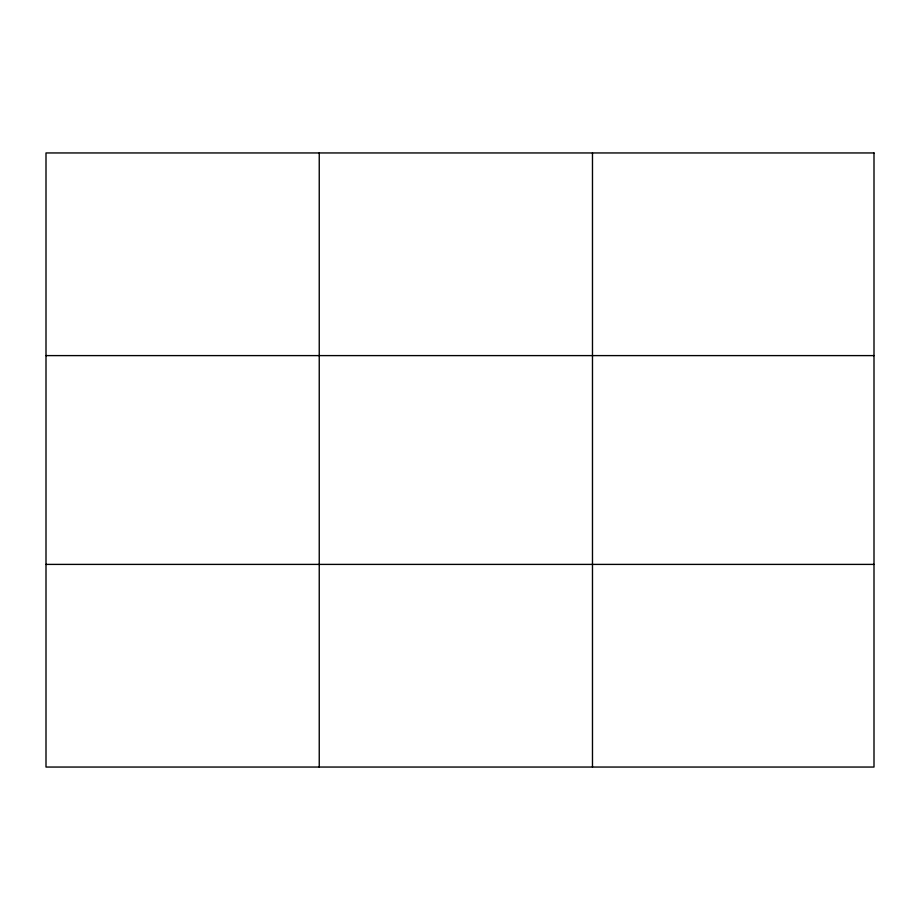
<?xml version="1.0" encoding="UTF-8"?>
<svg xmlns="http://www.w3.org/2000/svg" width="920" height="920" viewBox="0 0 920 920"><rect width="100%" height="100%" fill="white"/><g stroke="black" fill="none" stroke-linecap="round" stroke-linejoin="round"><path stroke-width="1.38" d="M319.24 152.95L319.24 767.05M592.48 152.95L592.48 767.05M46 355.603L874 355.603M46 564.397L874 564.397M874 152.95L874 767.05L46 767.05L46 152.95L874 152.95"/></g></svg>
